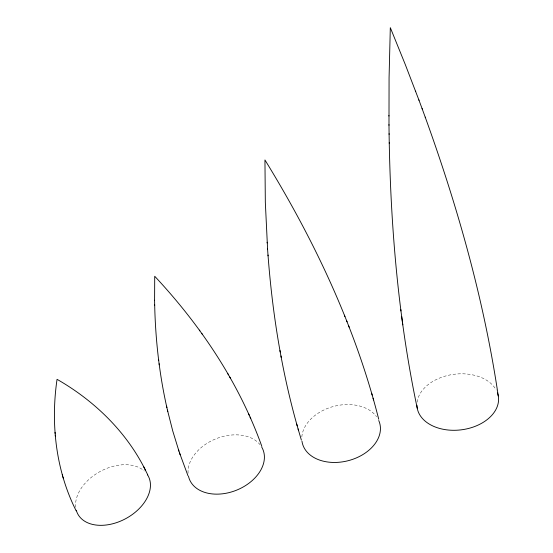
<?xml version="1.0" encoding="UTF-8"?>
<svg xmlns="http://www.w3.org/2000/svg" width="553" height="553" viewBox="0 0 553 553"><rect width="100%" height="100%" fill="white"/><g stroke="black" fill="none" stroke-linecap="round" stroke-linejoin="round"><path stroke-width="0.41" stroke-dasharray="2.77 2.07" d="M75.713 507.295A40.016 26.827 -28.4 0 1 100.757 471.163A40.016 26.827 -28.4 0 1 144.292 471.018M188.061 473.23A39.65 27.685 -22 0 1 216.154 438.702A39.65 27.685 -22 0 1 260.034 444.653M301.841 436.925A39.947 28.099 -14.3 0 1 333.39 406.483A39.947 28.099 -14.3 0 1 376.572 416.727M417.093 402.169A40.991 28.009 -7.1 0 1 452.644 374.478A40.991 28.009 -7.1 0 1 496.207 390.072"/><path stroke-width="0.83" d="M261.859 446.423C239.069 382.752 200.718 325.489 154.716 276.265L154.598 300.597M199.343 330.113L199.868 330.846M201.9 333.659L202.46 334.441M227.774 373.593L228.472 374.816M229.799 377.125L230.518 378.376M144.506 468.294C125.289 430.607 93.568 400.213 57.049 379.33C50.551 423.729 55.839 470.513 76.169 510.841M144.831 468.944L147.755 474.882M143.718 466.76L145.626 470.485M248.497 413.603L249.196 415.151M250.067 417.093L250.765 418.656M347.07 321.846C324.777 265.488 296.671 211.543 264.942 159.948L265.329 202.329L267.604 249.438M187.985 475.767L179.601 453.087M344.408 315.196L344.934 316.516M348.604 325.765C360.57 356.263 370.69 387.487 378.729 419.25M346.531 320.498L349.15 327.141M419.029 100.328L405.252 64.452L390.314 27.65L389.07 77.717L388.987 125.234M418.87 99.899L422.257 109.038M415.586 91.155L415.725 91.535M425.209 117.132L425.402 117.665C458.036 207.928 484.214 300.86 498.26 395.92M422.077 108.554L425.402 117.665M167.448 410.119L172.743 430.96L178.951 451.137M178.391 449.485L180.167 454.76M301.385 440.133L298.088 428.928M62.275 474.605L62.71 476.126M62.987 477.094L63.436 478.642M371.671 393.314L372.162 395.042M373.068 398.201L373.565 399.943M267.548 248.67C271.8 310.15 281.408 371.422 298.585 430.669M296.726 424.13L297.217 425.872M154.591 300.258C155.13 336.328 158.939 372.411 166.888 407.616M166.557 406.172L167.794 411.598M417.239 408.218C398.236 318.023 390.432 225.776 389.091 133.708M279.963 350.519L280.233 352.005M280.965 355.966L281.242 357.487M401.672 316.371L402.805 324.867M400.773 309.404L400.973 310.959M158.587 359.471L158.711 360.515M159.133 363.75L159.271 364.842M55.044 432.335L55.134 433.407M55.272 435.08L55.362 436.199M267.12 242.242L267.168 242.961M268.011 255.03L268.067 255.859M154.681 304.945L154.688 305.346M388.911 115.508L388.918 116.026M389.236 142.639L389.25 143.324M388.98 124.667L389.098 134.338M147.354 474.557A40.016 26.827 -28.4 0 1 124.148 519.467A40.016 26.827 -28.4 0 1 76.286 510.246M261.756 447.149A39.65 27.685 -22 0 1 236.29 490.283A39.65 27.685 -22 0 1 188.497 476.257M378.743 420.508A39.947 28.099 -14.3 0 1 348.825 460.531A39.947 28.099 -14.3 0 1 301.979 441.225M497.472 392.934A40.991 28.009 -7.1 0 1 462.813 429.619A40.991 28.009 -7.1 0 1 416.927 405.211"/></g></svg>
